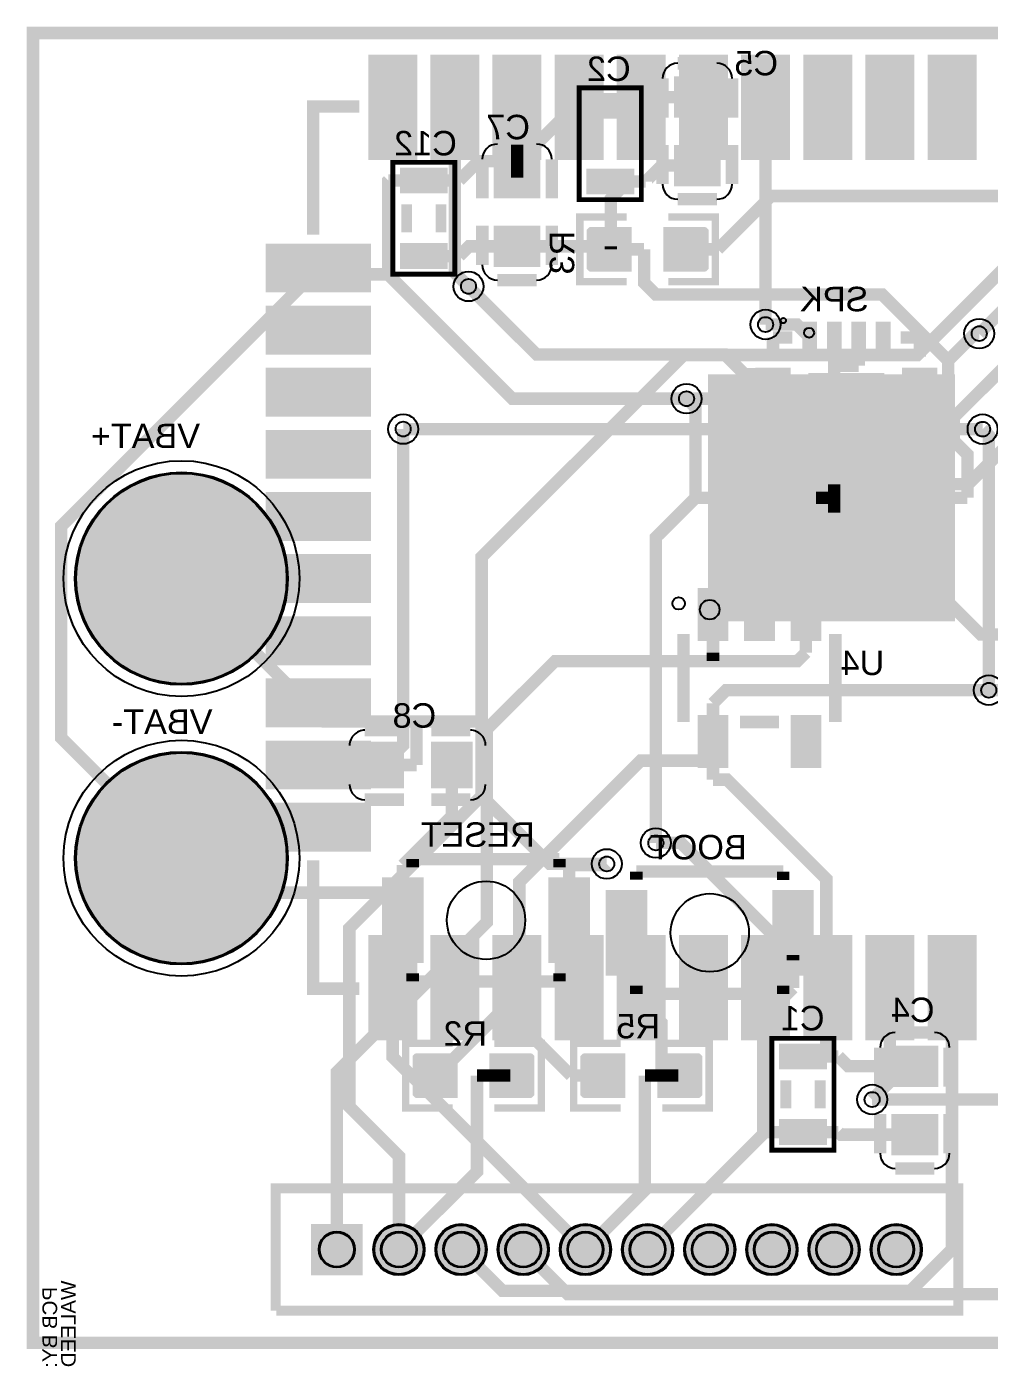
# Model space of a CAD drawing. Header units: millimetres. Extents: x 6.9 to 38.4, y 29.7 to 57.1.
# Drawn here: x 6.87 to 26.54, y 29.75 to 57.13 of the extents above; entities that cross this region are included whole.
import ezdxf

# ---------------------------------------------------------------- set-up
doc = ezdxf.new("R2010")
doc.units = ezdxf.units.MM
for name, color, linetype, true_color in [('BoardOutLine', 7, 'Continuous', 0xff00ff), ('BottomLayer', 7, 'Continuous', 0x0000ff), ('BottomPasteMaskLayer', 7, 'Continuous', 0x800000), ('BottomSilkLayer', 7, 'Continuous', 0x66cc33), ('BottomSolderMaskLayer', 7, 'Continuous', 0xaa00ff), ('Document', 7, 'Continuous', 0xffffff), ('Hole', 7, 'Continuous', 0x222222), ('Multi-Layer', 7, 'Continuous', 0xc0c0c0), ('TopLayer', 7, 'Continuous', 0xff0000), ('TopPasteMaskLayer', 7, 'Continuous', 0x808080), ('TopSilkLayer', 7, 'Continuous', 0xffcc00), ('TopSolderMaskLayer', 7, 'Continuous', 0x800080)]:
    doc.layers.add(name, color=color, linetype=linetype, true_color=true_color)
doc.styles.get("Standard").update_dxf_attribs({"font": 'arial.ttf'})

msp = doc.modelspace()

# ---------------------------------------------------------------- hatches: boundary and pattern name
at = {"layer": 'BottomLayer'}
for points in [[(21.024, 55.291), (21.024, 56.091), (20.124, 56.091), (20.124, 55.291)], [(19.241, 55.26), (19.241, 55.76), (18.352, 55.76), (18.352, 55.26)], [(18.546, 54.509), (18.546, 54.966), (18.346, 54.966), (18.346, 54.509)], [(19.246, 54.509), (19.246, 54.966), (19.046, 54.966), (19.046, 54.509)], [(21.024, 53.891), (21.024, 54.691), (20.124, 54.691), (20.124, 53.891)], [(15.431, 53.736), (15.431, 54.236), (14.542, 54.236), (14.542, 53.736)], [(16.441, 54.44), (16.441, 53.64), (17.341, 53.64), (17.341, 54.44)], [(19.241, 53.714), (19.241, 54.214), (18.352, 54.214), (18.352, 53.714)], [(14.736, 52.985), (14.736, 53.442), (14.536, 53.442), (14.536, 52.985)], [(15.436, 52.985), (15.436, 53.442), (15.236, 53.442), (15.236, 52.985)], [(16.441, 53.04), (16.441, 52.24), (17.341, 52.24), (17.341, 53.04)], [(19.208, 53.01), (19.208, 52.146), (18.402, 52.146), (18.402, 53.01)], [(19.908, 53.01), (19.908, 52.146), (20.715, 52.146), (20.715, 53.01)], [(15.431, 52.19), (15.431, 52.69), (14.542, 52.69), (14.542, 52.19)], [(22.998, 51.077), (22.748, 51.077), (22.748, 50.477), (22.998, 50.477)], [(23.498, 51.077), (23.248, 51.077), (23.248, 50.477), (23.498, 50.477)], [(23.998, 51.077), (23.748, 51.077), (23.748, 50.477), (23.998, 50.477)], [(24.498, 51.077), (24.248, 51.077), (24.248, 50.477), (24.498, 50.477)], [(21.821, 50.15), (21.821, 49.9), (22.421, 49.9), (22.421, 50.15)], [(25.421, 49.9), (25.421, 50.15), (24.821, 50.15), (24.821, 49.9)], [(22.871, 50.027), (22.871, 48.527), (24.371, 48.527), (24.371, 50.027)], [(21.821, 49.65), (21.821, 49.4), (22.421, 49.4), (22.421, 49.65)], [(25.421, 49.4), (25.421, 49.65), (24.821, 49.65), (24.821, 49.4)], [(21.821, 49.15), (21.821, 48.9), (22.421, 48.9), (22.421, 49.15)], [(25.421, 48.9), (25.421, 49.15), (24.821, 49.15), (24.821, 48.9)], [(21.821, 48.65), (21.821, 48.4), (22.421, 48.4), (22.421, 48.65)], [(25.421, 48.4), (25.421, 48.65), (24.821, 48.65), (24.821, 48.4)], [(7.883, 45.847, 1), (12.183, 45.847, 1)], [(22.748, 47.477), (22.998, 47.477), (22.998, 48.077), (22.748, 48.077)], [(23.246, 47.477), (23.496, 47.477), (23.496, 48.077), (23.246, 48.077)], [(23.746, 47.477), (23.996, 47.477), (23.996, 48.077), (23.746, 48.077)], [(24.246, 47.477), (24.496, 47.477), (24.496, 48.077), (24.246, 48.077)], [(21.194, 44.615), (21.194, 45.615), (20.594, 45.615), (20.594, 44.615)], [(22.144, 44.615), (22.144, 45.615), (21.544, 45.615), (21.544, 44.615)], [(23.094, 44.615), (23.094, 45.615), (22.494, 45.615), (22.494, 44.615)], [(21.194, 42.015), (21.194, 43.015), (20.594, 43.015), (20.594, 42.015)], [(23.094, 42.015), (23.094, 43.015), (22.494, 43.015), (22.494, 42.015)], [(14.559, 42.487), (13.759, 42.487), (13.759, 41.587), (14.559, 41.587)], [(15.959, 42.487), (15.159, 42.487), (15.159, 41.587), (15.959, 41.587)], [(7.883, 40.132, 1), (12.183, 40.132, 1)], [(14.957, 39.712), (14.157, 39.712), (14.157, 38.012), (14.957, 38.012)], [(18.357, 39.712), (17.557, 39.712), (17.557, 38.012), (18.357, 38.012)], [(18.729, 37.758), (19.529, 37.758), (19.529, 39.458), (18.729, 39.458)], [(22.129, 37.758), (22.929, 37.758), (22.929, 39.458), (22.129, 39.458)], [(23.178, 35.829), (23.178, 36.329), (22.289, 36.329), (22.289, 35.829)], [(24.569, 36.279), (24.569, 35.479), (25.469, 35.479), (25.469, 36.279)], [(15.652, 36.119), (15.652, 35.255), (14.846, 35.255), (14.846, 36.119)], [(16.352, 36.119), (16.352, 35.255), (17.159, 35.255), (17.159, 36.119)], [(19.081, 35.255), (19.081, 36.119), (18.275, 36.119), (18.275, 35.255)], [(19.781, 35.255), (19.781, 36.119), (20.588, 36.119), (20.588, 35.255)], [(22.483, 35.078), (22.483, 35.535), (22.283, 35.535), (22.283, 35.078)], [(23.183, 35.078), (23.183, 35.535), (22.983, 35.535), (22.983, 35.078)], [(23.178, 34.283), (23.178, 34.783), (22.289, 34.783), (22.289, 34.283)], [(24.569, 34.879), (24.569, 34.079), (25.469, 34.079), (25.469, 34.879)]]:
    msp.add_hatch(color=256, dxfattribs=at).paths.add_polyline_path(points)
at = {"layer": 'BottomPasteMaskLayer'}
for points in [[(21.024, 55.291), (21.024, 56.091), (20.124, 56.091), (20.124, 55.291)], [(19.241, 55.26), (19.241, 55.76), (18.352, 55.76), (18.352, 55.26)], [(18.546, 54.509), (18.546, 54.966), (18.346, 54.966), (18.346, 54.509)], [(19.246, 54.509), (19.246, 54.966), (19.046, 54.966), (19.046, 54.509)], [(21.024, 53.891), (21.024, 54.691), (20.124, 54.691), (20.124, 53.891)], [(15.431, 53.736), (15.431, 54.236), (14.542, 54.236), (14.542, 53.736)], [(16.441, 54.44), (16.441, 53.64), (17.341, 53.64), (17.341, 54.44)], [(19.241, 53.714), (19.241, 54.214), (18.352, 54.214), (18.352, 53.714)], [(14.736, 52.985), (14.736, 53.442), (14.536, 53.442), (14.536, 52.985)], [(15.436, 52.985), (15.436, 53.442), (15.236, 53.442), (15.236, 52.985)], [(16.441, 53.04), (16.441, 52.24), (17.341, 52.24), (17.341, 53.04)], [(18.363, 53.028), (19.163, 53.028), (19.213, 52.978), (19.213, 52.75), (18.843, 52.75), (18.843, 52.42), (19.213, 52.42), (19.213, 52.178), (19.163, 52.128), (18.363, 52.128), (18.313, 52.178), (18.313, 52.978)], [(20.753, 52.128), (19.953, 52.128), (19.903, 52.178), (19.903, 52.406), (20.273, 52.406), (20.273, 52.736), (19.903, 52.736), (19.903, 52.978), (19.953, 53.028), (20.753, 53.028), (20.803, 52.978), (20.803, 52.178)], [(15.431, 52.19), (15.431, 52.69), (14.542, 52.69), (14.542, 52.19)], [(22.998, 51.077), (22.748, 51.077), (22.748, 50.477), (22.998, 50.477)], [(23.498, 51.077), (23.248, 51.077), (23.248, 50.477), (23.498, 50.477)], [(23.998, 51.077), (23.748, 51.077), (23.748, 50.477), (23.998, 50.477)], [(24.498, 51.077), (24.248, 51.077), (24.248, 50.477), (24.498, 50.477)], [(21.821, 50.15), (21.821, 49.9), (22.421, 49.9), (22.421, 50.15)], [(25.421, 49.9), (25.421, 50.15), (24.821, 50.15), (24.821, 49.9)], [(23.021, 49.877), (23.021, 48.677), (24.221, 48.677), (24.221, 49.877)], [(21.821, 49.65), (21.821, 49.4), (22.421, 49.4), (22.421, 49.65)], [(25.421, 49.4), (25.421, 49.65), (24.821, 49.65), (24.821, 49.4)], [(21.821, 49.15), (21.821, 48.9), (22.421, 48.9), (22.421, 49.15)], [(25.421, 48.9), (25.421, 49.15), (24.821, 49.15), (24.821, 48.9)], [(21.821, 48.65), (21.821, 48.4), (22.421, 48.4), (22.421, 48.65)], [(25.421, 48.4), (25.421, 48.65), (24.821, 48.65), (24.821, 48.4)], [(7.883, 45.847, 1), (12.183, 45.847, 1)], [(22.748, 47.477), (22.998, 47.477), (22.998, 48.077), (22.748, 48.077)], [(23.246, 47.477), (23.496, 47.477), (23.496, 48.077), (23.246, 48.077)], [(23.746, 47.477), (23.996, 47.477), (23.996, 48.077), (23.746, 48.077)], [(24.246, 47.477), (24.496, 47.477), (24.496, 48.077), (24.246, 48.077)], [(21.194, 44.615), (21.194, 45.615), (20.594, 45.615), (20.594, 44.615)], [(22.144, 44.615), (22.144, 45.615), (21.544, 45.615), (21.544, 44.615)], [(23.094, 44.615), (23.094, 45.615), (22.494, 45.615), (22.494, 44.615)], [(21.194, 42.015), (21.194, 43.015), (20.594, 43.015), (20.594, 42.015)], [(23.094, 42.015), (23.094, 43.015), (22.494, 43.015), (22.494, 42.015)], [(14.559, 42.487), (13.759, 42.487), (13.759, 41.587), (14.559, 41.587)], [(15.959, 42.487), (15.159, 42.487), (15.159, 41.587), (15.959, 41.587)], [(7.883, 40.132, 1), (12.183, 40.132, 1)], [(14.957, 39.712), (14.157, 39.712), (14.157, 38.012), (14.957, 38.012)], [(18.357, 39.712), (17.557, 39.712), (17.557, 38.012), (18.357, 38.012)], [(18.729, 37.758), (19.529, 37.758), (19.529, 39.458), (18.729, 39.458)], [(22.129, 37.758), (22.929, 37.758), (22.929, 39.458), (22.129, 39.458)], [(23.178, 35.829), (23.178, 36.329), (22.289, 36.329), (22.289, 35.829)], [(24.569, 36.279), (24.569, 35.479), (25.469, 35.479), (25.469, 36.279)], [(14.807, 36.137), (15.607, 36.137), (15.657, 36.087), (15.657, 35.859), (15.287, 35.859), (15.287, 35.529), (15.657, 35.529), (15.657, 35.287), (15.607, 35.237), (14.807, 35.237), (14.757, 35.287), (14.757, 36.087)], [(17.197, 35.237), (16.397, 35.237), (16.347, 35.287), (16.347, 35.515), (16.717, 35.515), (16.717, 35.845), (16.347, 35.845), (16.347, 36.087), (16.397, 36.137), (17.197, 36.137), (17.247, 36.087), (17.247, 35.287)], [(18.236, 36.137), (19.036, 36.137), (19.086, 36.087), (19.086, 35.859), (18.716, 35.859), (18.716, 35.529), (19.086, 35.529), (19.086, 35.287), (19.036, 35.237), (18.236, 35.237), (18.186, 35.287), (18.186, 36.087)], [(20.626, 35.237), (19.826, 35.237), (19.776, 35.287), (19.776, 35.515), (20.146, 35.515), (20.146, 35.845), (19.776, 35.845), (19.776, 36.087), (19.826, 36.137), (20.626, 36.137), (20.676, 36.087), (20.676, 35.287)], [(22.483, 35.078), (22.483, 35.535), (22.283, 35.535), (22.283, 35.078)], [(23.183, 35.078), (23.183, 35.535), (22.983, 35.535), (22.983, 35.078)], [(23.178, 34.283), (23.178, 34.783), (22.289, 34.783), (22.289, 34.283)], [(24.569, 34.879), (24.569, 34.079), (25.469, 34.079), (25.469, 34.879)]]:
    msp.add_hatch(color=256, dxfattribs=at).paths.add_polyline_path(points)
at = {"layer": 'BottomSolderMaskLayer'}
for points in [[(21.053, 55.269), (21.053, 56.114), (20.095, 56.114), (20.095, 55.269)], [(19.285, 55.246), (19.285, 55.774), (18.307, 55.774), (18.307, 55.246)], [(18.557, 54.451), (18.557, 55.023), (18.335, 55.023), (18.335, 54.451)], [(19.257, 54.451), (19.257, 55.023), (19.035, 55.023), (19.035, 54.451)], [(21.053, 53.869), (21.053, 54.714), (20.095, 54.714), (20.095, 53.869)], [(15.475, 53.722), (15.475, 54.25), (14.497, 54.25), (14.497, 53.722)], [(16.412, 54.463), (16.412, 53.618), (17.37, 53.618), (17.37, 54.463)], [(19.285, 53.7), (19.285, 54.228), (18.307, 54.228), (18.307, 53.7)], [(14.747, 52.927), (14.747, 53.499), (14.525, 53.499), (14.525, 52.927)], [(15.447, 52.927), (15.447, 53.499), (15.225, 53.499), (15.225, 52.927)], [(16.412, 53.063), (16.412, 52.218), (17.37, 52.218), (17.37, 53.063)], [(19.233, 53.036), (19.233, 52.121), (18.376, 52.121), (18.376, 53.036)], [(19.883, 53.036), (19.883, 52.121), (20.74, 52.121), (20.74, 53.036)], [(15.475, 52.176), (15.475, 52.704), (14.497, 52.704), (14.497, 52.176)], [(23.023, 51.102), (22.722, 51.102), (22.722, 50.452), (23.023, 50.452)], [(23.523, 51.102), (23.222, 51.102), (23.222, 50.452), (23.523, 50.452)], [(24.023, 51.102), (23.722, 51.102), (23.722, 50.452), (24.023, 50.452)], [(24.523, 51.102), (24.222, 51.102), (24.222, 50.452), (24.523, 50.452)], [(21.76, 50.16), (21.76, 49.889), (22.482, 49.889), (22.482, 50.16)], [(25.482, 49.889), (25.482, 50.16), (24.76, 50.16), (24.76, 49.889)], [(22.846, 50.052), (22.846, 48.502), (24.397, 48.502), (24.397, 50.052)], [(21.76, 49.66), (21.76, 49.389), (22.482, 49.389), (22.482, 49.66)], [(25.482, 49.389), (25.482, 49.66), (24.76, 49.66), (24.76, 49.389)], [(21.76, 49.16), (21.76, 48.889), (22.482, 48.889), (22.482, 49.16)], [(25.482, 48.889), (25.482, 49.16), (24.76, 49.16), (24.76, 48.889)], [(21.76, 48.66), (21.76, 48.389), (22.482, 48.389), (22.482, 48.66)], [(25.482, 48.389), (25.482, 48.66), (24.76, 48.66), (24.76, 48.389)], [(7.858, 45.847, 1), (12.208, 45.847, 1)], [(22.722, 47.452), (23.023, 47.452), (23.023, 48.102), (22.722, 48.102)], [(23.221, 47.452), (23.522, 47.452), (23.522, 48.102), (23.221, 48.102)], [(23.721, 47.452), (24.022, 47.452), (24.022, 48.102), (23.721, 48.102)], [(24.221, 47.452), (24.522, 47.452), (24.522, 48.102), (24.221, 48.102)], [(21.209, 44.573), (21.209, 45.658), (20.579, 45.658), (20.579, 44.573)], [(22.159, 44.573), (22.159, 45.658), (21.529, 45.658), (21.529, 44.573)], [(23.109, 44.573), (23.109, 45.658), (22.479, 45.658), (22.479, 44.573)], [(21.209, 41.973), (21.209, 43.057), (20.579, 43.057), (20.579, 41.973)], [(23.109, 41.973), (23.109, 43.057), (22.479, 43.057), (22.479, 41.973)], [(14.584, 42.512), (13.734, 42.512), (13.734, 41.562), (14.584, 41.562)], [(15.984, 42.512), (15.134, 42.512), (15.134, 41.562), (15.984, 41.562)], [(7.858, 40.132, 1), (12.208, 40.132, 1)], [(14.982, 39.737), (14.132, 39.737), (14.132, 37.987), (14.982, 37.987)], [(18.382, 39.737), (17.532, 39.737), (17.532, 37.987), (18.382, 37.987)], [(18.704, 37.733), (19.554, 37.733), (19.554, 39.483), (18.704, 39.483)], [(22.104, 37.733), (22.954, 37.733), (22.954, 39.483), (22.104, 39.483)], [(15.677, 36.144), (15.677, 35.23), (14.82, 35.23), (14.82, 36.144)], [(16.327, 36.144), (16.327, 35.23), (17.184, 35.23), (17.184, 36.144)], [(19.106, 35.23), (19.106, 36.144), (18.249, 36.144), (18.249, 35.23)], [(19.756, 35.23), (19.756, 36.144), (20.613, 36.144), (20.613, 35.23)], [(23.222, 35.815), (23.222, 36.343), (22.244, 36.343), (22.244, 35.815)], [(24.54, 36.302), (24.54, 35.456), (25.498, 35.456), (25.498, 36.302)], [(22.494, 35.02), (22.494, 35.592), (22.272, 35.592), (22.272, 35.02)], [(23.194, 35.02), (23.194, 35.592), (22.972, 35.592), (22.972, 35.02)], [(23.222, 34.269), (23.222, 34.797), (22.244, 34.797), (22.244, 34.269)], [(24.54, 34.902), (24.54, 34.056), (25.498, 34.056), (25.498, 34.902)], [(12.683, 32.656), (13.733, 32.656), (13.733, 31.606), (12.683, 31.606)], [(13.953, 32.131, 1), (15.003, 32.131, 1)], [(15.223, 32.131, 1), (16.273, 32.131, 1)], [(16.493, 32.131, 1), (17.543, 32.131, 1)], [(17.763, 32.131, 1), (18.813, 32.131, 1)], [(19.033, 32.131, 1), (20.083, 32.131, 1)], [(20.303, 32.131, 1), (21.353, 32.131, 1)], [(21.573, 32.131, 1), (22.623, 32.131, 1)], [(22.843, 32.131, 1), (23.893, 32.131, 1)], [(24.113, 32.131, 1), (25.163, 32.131, 1)]]:
    msp.add_hatch(color=256, dxfattribs=at).paths.add_polyline_path(points)
at = {"layer": 'Multi-Layer'}
for points in [[(12.708, 32.631), (13.708, 32.631), (13.708, 31.631), (12.708, 31.631)], [(13.978, 32.131, 1), (14.978, 32.131, 1)], [(15.248, 32.131, 1), (16.248, 32.131, 1)], [(16.518, 32.131, 1), (17.518, 32.131, 1)], [(17.788, 32.131, 1), (18.788, 32.131, 1)], [(19.058, 32.131, 1), (20.058, 32.131, 1)], [(20.328, 32.131, 1), (21.328, 32.131, 1)], [(21.598, 32.131, 1), (22.598, 32.131, 1)], [(22.868, 32.131, 1), (23.868, 32.131, 1)], [(24.138, 32.131, 1), (25.138, 32.131, 1)]]:
    msp.add_hatch(color=256, dxfattribs=at).paths.add_polyline_path(points)
at = {"layer": 'TopLayer'}
for points in [[(14.824, 54.432), (13.874, 54.432), (13.874, 56.532), (14.824, 56.532)], [(16.094, 54.432), (15.144, 54.432), (15.144, 56.532), (16.094, 56.532)], [(17.364, 54.432), (16.414, 54.432), (16.414, 56.532), (17.364, 56.532)], [(18.634, 54.432), (17.684, 54.432), (17.684, 56.532), (18.634, 56.532)], [(19.904, 54.432), (18.954, 54.432), (18.954, 56.532), (19.904, 56.532)], [(21.174, 54.432), (20.224, 54.432), (20.224, 56.532), (21.174, 56.532)], [(22.444, 54.432), (21.494, 54.432), (21.494, 56.532), (22.444, 56.532)], [(23.714, 54.432), (22.764, 54.432), (22.764, 56.532), (23.714, 56.532)], [(24.984, 54.432), (24.034, 54.432), (24.034, 56.532), (24.984, 56.532)], [(26.254, 54.432), (25.304, 54.432), (25.304, 56.532), (26.254, 56.532)], [(13.879, 51.722), (11.779, 51.722), (11.779, 52.672), (13.879, 52.672)], [(13.879, 50.452), (11.779, 50.452), (11.779, 51.402), (13.879, 51.402)], [(13.879, 49.182), (11.779, 49.182), (11.779, 50.132), (13.879, 50.132)], [(25.816, 49.999), (25.816, 44.999), (20.816, 44.999), (20.816, 49.999)], [(13.879, 47.912), (11.779, 47.912), (11.779, 48.862), (13.879, 48.862)], [(13.879, 46.642), (11.779, 46.642), (11.779, 47.592), (13.879, 47.592)], [(13.879, 45.372), (11.779, 45.372), (11.779, 46.322), (13.879, 46.322)], [(13.879, 44.102), (11.779, 44.102), (11.779, 45.052), (13.879, 45.052)], [(13.879, 42.832), (11.779, 42.832), (11.779, 43.782), (13.879, 43.782)], [(13.879, 41.562), (11.779, 41.562), (11.779, 42.512), (13.879, 42.512)], [(13.879, 40.292), (11.779, 40.292), (11.779, 41.242), (13.879, 41.242)], [(14.824, 36.432), (13.874, 36.432), (13.874, 38.532), (14.824, 38.532)], [(16.094, 36.432), (15.144, 36.432), (15.144, 38.532), (16.094, 38.532)], [(17.364, 36.432), (16.414, 36.432), (16.414, 38.532), (17.364, 38.532)], [(18.634, 36.432), (17.684, 36.432), (17.684, 38.532), (18.634, 38.532)], [(19.904, 36.432), (18.954, 36.432), (18.954, 38.532), (19.904, 38.532)], [(21.174, 36.432), (20.224, 36.432), (20.224, 38.532), (21.174, 38.532)], [(22.444, 36.432), (21.494, 36.432), (21.494, 38.532), (22.444, 38.532)], [(23.714, 36.432), (22.764, 36.432), (22.764, 38.532), (23.714, 38.532)], [(24.984, 36.432), (24.034, 36.432), (24.034, 38.532), (24.984, 38.532)], [(26.254, 36.432), (25.304, 36.432), (25.304, 38.532), (26.254, 38.532)]]:
    msp.add_hatch(color=256, dxfattribs=at).paths.add_polyline_path(points)
at = {"layer": 'TopPasteMaskLayer'}
for points in [[(14.824, 54.432), (13.874, 54.432), (13.874, 56.532), (14.824, 56.532)], [(16.094, 54.432), (15.144, 54.432), (15.144, 56.532), (16.094, 56.532)], [(17.364, 54.432), (16.414, 54.432), (16.414, 56.532), (17.364, 56.532)], [(18.634, 54.432), (17.684, 54.432), (17.684, 56.532), (18.634, 56.532)], [(19.904, 54.432), (18.954, 54.432), (18.954, 56.532), (19.904, 56.532)], [(21.174, 54.432), (20.224, 54.432), (20.224, 56.532), (21.174, 56.532)], [(22.444, 54.432), (21.494, 54.432), (21.494, 56.532), (22.444, 56.532)], [(23.714, 54.432), (22.764, 54.432), (22.764, 56.532), (23.714, 56.532)], [(24.984, 54.432), (24.034, 54.432), (24.034, 56.532), (24.984, 56.532)], [(26.254, 54.432), (25.304, 54.432), (25.304, 56.532), (26.254, 56.532)], [(13.879, 51.722), (11.779, 51.722), (11.779, 52.672), (13.879, 52.672)], [(13.879, 50.452), (11.779, 50.452), (11.779, 51.402), (13.879, 51.402)], [(13.879, 49.182), (11.779, 49.182), (11.779, 50.132), (13.879, 50.132)], [(25.816, 49.999), (25.816, 44.999), (20.816, 44.999), (20.816, 49.999)], [(13.879, 47.912), (11.779, 47.912), (11.779, 48.862), (13.879, 48.862)], [(13.879, 46.642), (11.779, 46.642), (11.779, 47.592), (13.879, 47.592)], [(13.879, 45.372), (11.779, 45.372), (11.779, 46.322), (13.879, 46.322)], [(13.879, 44.102), (11.779, 44.102), (11.779, 45.052), (13.879, 45.052)], [(13.879, 42.832), (11.779, 42.832), (11.779, 43.782), (13.879, 43.782)], [(13.879, 41.562), (11.779, 41.562), (11.779, 42.512), (13.879, 42.512)], [(13.879, 40.292), (11.779, 40.292), (11.779, 41.242), (13.879, 41.242)], [(14.824, 36.432), (13.874, 36.432), (13.874, 38.532), (14.824, 38.532)], [(16.094, 36.432), (15.144, 36.432), (15.144, 38.532), (16.094, 38.532)], [(17.364, 36.432), (16.414, 36.432), (16.414, 38.532), (17.364, 38.532)], [(18.634, 36.432), (17.684, 36.432), (17.684, 38.532), (18.634, 38.532)], [(19.904, 36.432), (18.954, 36.432), (18.954, 38.532), (19.904, 38.532)], [(21.174, 36.432), (20.224, 36.432), (20.224, 38.532), (21.174, 38.532)], [(22.444, 36.432), (21.494, 36.432), (21.494, 38.532), (22.444, 38.532)], [(23.714, 36.432), (22.764, 36.432), (22.764, 38.532), (23.714, 38.532)], [(24.984, 36.432), (24.034, 36.432), (24.034, 38.532), (24.984, 38.532)], [(26.254, 36.432), (25.304, 36.432), (25.304, 38.532), (26.254, 38.532)]]:
    msp.add_hatch(color=256, dxfattribs=at).paths.add_polyline_path(points)
at = {"layer": 'TopSolderMaskLayer'}
for points in [[(14.85, 54.406), (13.849, 54.406), (13.849, 56.557), (14.85, 56.557)], [(16.12, 54.406), (15.119, 54.406), (15.119, 56.557), (16.12, 56.557)], [(17.39, 54.406), (16.389, 54.406), (16.389, 56.557), (17.39, 56.557)], [(18.66, 54.406), (17.659, 54.406), (17.659, 56.557), (18.66, 56.557)], [(19.93, 54.406), (18.929, 54.406), (18.929, 56.557), (19.93, 56.557)], [(21.2, 54.406), (20.199, 54.406), (20.199, 56.557), (21.2, 56.557)], [(22.47, 54.406), (21.469, 54.406), (21.469, 56.557), (22.47, 56.557)], [(23.74, 54.406), (22.739, 54.406), (22.739, 56.557), (23.74, 56.557)], [(25.01, 54.406), (24.009, 54.406), (24.009, 56.557), (25.01, 56.557)], [(26.28, 54.406), (25.279, 54.406), (25.279, 56.557), (26.28, 56.557)], [(13.904, 51.697), (11.754, 51.697), (11.754, 52.697), (13.904, 52.697)], [(13.904, 50.427), (11.754, 50.427), (11.754, 51.427), (13.904, 51.427)], [(13.904, 49.157), (11.754, 49.157), (11.754, 50.157), (13.904, 50.157)], [(25.841, 50.024), (25.841, 44.974), (20.791, 44.974), (20.791, 50.024)], [(13.904, 47.887), (11.754, 47.887), (11.754, 48.887), (13.904, 48.887)], [(13.904, 46.617), (11.754, 46.617), (11.754, 47.617), (13.904, 47.617)], [(13.905, 45.347), (11.754, 45.347), (11.754, 46.347), (13.905, 46.347)], [(13.905, 44.077), (11.754, 44.077), (11.754, 45.077), (13.905, 45.077)], [(13.905, 42.807), (11.754, 42.807), (11.754, 43.807), (13.905, 43.807)], [(13.905, 41.537), (11.754, 41.537), (11.754, 42.537), (13.905, 42.537)], [(13.905, 40.267), (11.754, 40.267), (11.754, 41.267), (13.905, 41.267)], [(14.85, 36.407), (13.849, 36.407), (13.849, 38.558), (14.85, 38.558)], [(16.12, 36.407), (15.119, 36.407), (15.119, 38.558), (16.12, 38.558)], [(17.39, 36.407), (16.389, 36.407), (16.389, 38.558), (17.39, 38.558)], [(18.66, 36.407), (17.659, 36.407), (17.659, 38.558), (18.66, 38.558)], [(19.93, 36.407), (18.929, 36.407), (18.929, 38.558), (19.93, 38.558)], [(21.2, 36.407), (20.199, 36.407), (20.199, 38.558), (21.2, 38.558)], [(22.47, 36.407), (21.469, 36.407), (21.469, 38.558), (22.47, 38.558)], [(23.74, 36.407), (22.739, 36.407), (22.739, 38.558), (23.74, 38.558)], [(25.01, 36.407), (24.009, 36.407), (24.009, 38.558), (25.01, 38.558)], [(26.28, 36.407), (25.279, 36.407), (25.279, 38.558), (26.28, 38.558)], [(12.683, 32.656), (13.733, 32.656), (13.733, 31.606), (12.683, 31.606)], [(13.953, 32.131, 1), (15.003, 32.131, 1)], [(15.223, 32.131, 1), (16.273, 32.131, 1)], [(16.493, 32.131, 1), (17.543, 32.131, 1)], [(17.763, 32.131, 1), (18.813, 32.131, 1)], [(19.033, 32.131, 1), (20.083, 32.131, 1)], [(20.303, 32.131, 1), (21.353, 32.131, 1)], [(21.573, 32.131, 1), (22.623, 32.131, 1)], [(22.843, 32.131, 1), (23.893, 32.131, 1)], [(24.113, 32.131, 1), (25.163, 32.131, 1)]]:
    msp.add_hatch(color=256, dxfattribs=at).paths.add_polyline_path(points)

# ---------------------------------------------------------------- linework, layer by layer
at = {"layer": 'BoardOutLine', "const_width": 0.254}
msp.add_lwpolyline([(7, 57), (31.999, 57), (31.999, 30.226), (7, 30.226), (7, 57)], close=True, dxfattribs=at)
at = {"layer": 'BottomLayer', "const_width": 0.254}
for points in [[(18.072, 55.51), (17.282, 54.719), (16.891, 54.719)], [(18.796, 55.51), (18.072, 55.51)], [(19.158, 55.51), (18.796, 55.51)], [(19.158, 55.51), (19.52, 55.51)], [(19.52, 55.51), (19.701, 55.691), (20.574, 55.691)], [(16.891, 54.38), (16.891, 54.719)], [(16.891, 54.38), (16.103, 54.38), (15.71, 53.986)], [(16.891, 54.04), (16.891, 54.38)], [(19.845, 54.291), (19.52, 53.966), (19.52, 53.964)], [(20.21, 54.291), (19.845, 54.291)], [(20.21, 54.291), (20.574, 54.291)], [(14.255, 52.066), (14.255, 53.979), (14.262, 53.986)], [(14.986, 53.986), (14.262, 53.986)], [(15.348, 53.986), (14.986, 53.986)], [(15.348, 53.986), (15.71, 53.986)], [(18.796, 53.964), (19.158, 53.964)], [(19.158, 53.964), (18.805, 53.611), (18.805, 52.64)], [(19.158, 53.964), (19.52, 53.964)], [(20.994, 52.578), (22.084, 53.668), (28.319, 53.668)], [(16.891, 52.64), (15.91, 52.64), (15.71, 52.44)], [(17.256, 52.64), (16.891, 52.64)], [(17.256, 52.64), (17.62, 52.64)], [(18.805, 52.64), (17.62, 52.64)], [(18.805, 52.64), (18.805, 52.578)], [(18.805, 52.578), (19.487, 52.578)], [(19.487, 52.578), (19.487, 51.896), (19.728, 51.655), (24.353, 51.655), (25.702, 50.306)], [(20.311, 52.578), (20.994, 52.578)], [(14.986, 52.44), (15.71, 52.44)], [(14.255, 52.066), (12.722, 52.066), (7.576, 46.92), (7.576, 42.589), (10.033, 40.132)], [(20.354, 49.525), (16.796, 49.525), (14.255, 52.066)], [(15.899, 51.82), (17.29, 50.429), (21.138, 50.429), (21.542, 50.025)], [(22.873, 50.777), (22.608, 51.041), (21.969, 51.041)], [(25.702, 50.306), (26.25, 50.854), (26.334, 50.854)], [(23.373, 50.198), (23.373, 50.777)], [(23.873, 50.777), (23.873, 50.198)], [(24.371, 47.777), (26.107, 47.777), (28.956, 50.626), (28.956, 50.673)], [(25.702, 50.306), (25.702, 49.027)], [(22.121, 50.025), (21.542, 50.025)], [(23.873, 50.198), (23.373, 50.198)], [(23.373, 49.525), (23.373, 50.198)], [(22.121, 49.525), (20.354, 49.525)], [(22.121, 49.525), (23.373, 49.525)], [(23.373, 49.525), (23.373, 49.525), (23.621, 49.277)], [(23.371, 47.777), (23.371, 49.027), (23.621, 49.277)], [(21.542, 49.025), (21.421, 48.904), (14.564, 48.904)], [(22.121, 49.025), (21.542, 49.025)], [(25.121, 49.025), (25.7, 49.025)], [(25.702, 49.027), (25.7, 49.025)], [(26.404, 48.902), (25.827, 48.902), (25.702, 49.027)], [(23.371, 47.487), (23.371, 47.777)], [(23.871, 47.777), (23.871, 47.198)], [(23.371, 47.487), (23.371, 47.198)], [(21.844, 45.895), (23.147, 47.198), (23.371, 47.198)], [(23.871, 47.198), (26.365, 44.704), (29.083, 44.704)], [(21.844, 45.115), (21.844, 45.895)], [(14.838, 42.925), (12.955, 42.925), (10.033, 45.847)], [(20.894, 45.115), (20.894, 44.336)], [(22.794, 45.115), (22.794, 44.336)], [(20.894, 44.16), (20.894, 44.336)], [(22.794, 44.336), (22.618, 44.16), (20.894, 44.16)], [(16.274, 42.768), (17.667, 44.16), (20.894, 44.16)], [(20.894, 43.294), (21.165, 43.565), (26.53, 43.565)], [(20.894, 42.515), (20.894, 43.294)], [(14.838, 42.925), (14.838, 42.037)], [(16.274, 42.768), (16.117, 42.925), (14.838, 42.925)], [(13.208, 32.131), (13.208, 35.76), (16.274, 38.826), (16.274, 42.768)], [(20.894, 42.515), (20.894, 42.126)], [(20.894, 42.126), (19.417, 42.126), (16.937, 39.646), (16.937, 37.375), (16.622, 37.06)], [(20.894, 42.126), (20.894, 41.736)], [(14.159, 42.037), (14.838, 42.037)], [(15.559, 42.037), (15.559, 40.993), (14.557, 39.991)], [(23.095, 36.079), (23.21, 36.194), (23.21, 39.709), (21.183, 41.736), (20.894, 41.736)], [(22.529, 38.153), (20.239, 40.443), (19.727, 40.443)], [(14.557, 39.427), (10.738, 39.427), (10.033, 40.132)], [(14.557, 39.427), (14.557, 39.991)], [(18.724, 40.014), (18.701, 39.991), (17.957, 39.991)], [(17.957, 38.862), (17.957, 39.991)], [(14.557, 38.862), (14.557, 39.427)], [(19.129, 38.608), (19.129, 37.479)], [(22.529, 38.608), (22.529, 38.153)], [(22.529, 38.044), (22.529, 38.153)], [(22.529, 38.044), (22.529, 37.479)], [(19.843, 35.687), (19.843, 36.765), (19.129, 37.479)], [(21.921, 34.533), (21.921, 36.871), (22.529, 37.479)], [(16.622, 37.06), (15.249, 35.687)], [(17.995, 35.687), (16.622, 37.06)], [(22.733, 36.079), (23.095, 36.079)], [(23.095, 36.079), (23.457, 36.079)], [(25.019, 35.879), (23.657, 35.879), (23.457, 36.079)], [(14.478, 32.131), (16.073, 33.726), (16.073, 35.687)], [(16.414, 35.687), (16.073, 35.687)], [(16.414, 35.687), (16.755, 35.687)], [(18.678, 35.687), (17.995, 35.687)], [(18.288, 32.131), (19.502, 33.345), (19.502, 35.687)], [(19.843, 35.687), (19.502, 35.687)], [(20.184, 35.687), (19.843, 35.687)], [(28.577, 34.293), (27.672, 35.198), (24.146, 35.198)], [(19.558, 32.131), (21.921, 34.494), (21.921, 34.533)], [(21.921, 34.533), (22.733, 34.533)], [(22.733, 34.533), (23.457, 34.533)], [(25.019, 34.479), (23.511, 34.479), (23.457, 34.533)], [(17.018, 32.131), (17.932, 31.217), (27.049, 31.217)]]:
    msp.add_lwpolyline(points, dxfattribs=at)
at = {"layer": 'BottomLayer'}
for centre in [(10.033, 45.847), (10.033, 40.132)]:
    msp.add_circle(centre, 2.15, dxfattribs=at)
at = {"layer": 'BottomPasteMaskLayer'}
for centre in [(10.033, 45.847), (10.033, 40.132)]:
    msp.add_circle(centre, 2.15, dxfattribs=at)
at = {"layer": 'BottomSilkLayer'}
for points, const_width in [([(20.974, 56.381), (20.174, 56.381)], 0.254), ([(19.864, 55.271), (19.864, 56.071)], 0.254), ([(21.284, 55.271), (21.284, 56.071)], 0.254), ([(17.291, 54.73), (16.491, 54.73)], 0.254), ([(19.864, 54.711), (19.864, 53.911)], 0.254), ([(21.284, 54.711), (21.284, 53.911)], 0.254), ([(16.181, 53.62), (16.181, 54.42)], 0.254), ([(17.601, 53.62), (17.601, 54.42)], 0.254), ([(20.174, 53.601), (20.974, 53.601)], 0.254), ([(16.181, 53.06), (16.181, 52.26)], 0.254), ([(17.601, 53.06), (17.601, 52.26)], 0.254), ([(19.132, 53.239), (18.173, 53.239), (18.173, 51.918), (19.132, 51.918)], 0.152), ([(19.984, 53.239), (20.943, 53.239), (20.943, 51.918), (19.984, 51.918)], 0.152), ([(16.491, 51.95), (17.291, 51.95)], 0.254), ([(22.121, 50.381), (22.121, 50.777)], 0.254), ([(22.121, 50.777), (22.517, 50.777)], 0.254), ([(24.729, 50.777), (25.121, 50.777)], 0.254), ([(25.121, 50.777), (25.121, 50.381)], 0.254), ([(22.121, 47.777), (22.121, 48.169)], 0.254), ([(25.121, 48.169), (25.121, 47.777)], 0.254), ([(22.121, 47.777), (22.517, 47.777)], 0.254), ([(24.727, 47.777), (25.121, 47.777)], 0.254), ([(20.294, 42.915), (20.294, 44.715)], 0.254), ([(23.394, 42.915), (23.394, 44.715)], 0.254), ([(21.444, 42.915), (22.244, 42.915)], 0.254), ([(14.579, 42.747), (13.779, 42.747)], 0.254), ([(15.139, 42.747), (15.939, 42.747)], 0.254), ([(13.469, 42.437), (13.469, 41.637)], 0.254), ([(16.249, 41.637), (16.249, 42.437)], 0.254), ([(14.579, 41.327), (13.779, 41.327)], 0.254), ([(15.139, 41.328), (15.939, 41.328)], 0.254), ([(17.757, 40.112), (14.757, 40.112)], 0.254), ([(17.757, 40.112), (14.757, 40.112)], 0.254), ([(14.757, 40.112), (14.757, 39.943)], 0.254), ([(17.757, 39.943), (17.757, 40.112)], 0.254), ([(19.329, 39.858), (22.329, 39.858)], 0.254), ([(22.329, 39.858), (19.329, 39.858)], 0.254), ([(19.329, 39.858), (19.329, 39.695)], 0.254), ([(22.329, 39.689), (22.329, 39.858)], 0.254), ([(14.757, 37.781), (14.757, 37.612)], 0.254), ([(17.757, 37.612), (17.757, 37.775)], 0.254), ([(17.757, 37.612), (14.757, 37.612)], 0.254), ([(14.757, 37.612), (17.757, 37.612)], 0.254), ([(19.329, 37.527), (19.329, 37.358)], 0.254), ([(22.329, 37.358), (22.329, 37.527)], 0.254), ([(19.329, 37.358), (22.329, 37.358)], 0.254), ([(19.329, 37.358), (22.329, 37.358)], 0.254), ([(25.419, 36.569), (24.619, 36.569)], 0.254), ([(15.576, 36.348), (14.617, 36.348), (14.617, 35.026), (15.576, 35.026)], 0.152), ([(16.428, 36.348), (17.387, 36.348), (17.387, 35.026), (16.428, 35.026)], 0.152), ([(19.005, 35.026), (18.046, 35.026), (18.046, 36.348), (19.005, 36.348)], 0.152), ([(19.857, 35.026), (20.816, 35.026), (20.816, 36.348), (19.857, 36.348)], 0.152), ([(24.309, 35.459), (24.309, 36.259)], 0.254), ([(25.729, 35.459), (25.729, 36.259)], 0.254), ([(24.309, 34.899), (24.309, 34.099)], 0.254), ([(25.729, 34.899), (25.729, 34.099)], 0.254), ([(24.619, 33.789), (25.419, 33.789)], 0.254)]:
    msp.add_lwpolyline(points, dxfattribs=dict(at, const_width=const_width))
at = {"layer": 'BottomSilkLayer', "const_width": 0.1}
for points in [[(19.431, 53.594), (19.431, 55.88), (18.161, 55.88), (18.161, 53.594), (19.431, 53.594)], [(15.621, 52.07), (15.621, 54.356), (14.351, 54.356), (14.351, 52.07), (15.621, 52.07)], [(23.368, 34.163), (23.368, 36.449), (22.098, 36.449), (22.098, 34.163), (23.368, 34.163)]]:
    msp.add_lwpolyline(points, close=True, dxfattribs=at)
at = {"layer": 'BottomSilkLayer'}
for centre, radius in [((22.332, 51.122), 0.0544), ((10.033, 45.847), 2.41), ((20.193, 45.339), 0.127), ((10.033, 40.132), 2.41), ((16.257, 38.862), 0.8), ((20.829, 38.608), 0.8)]:
    msp.add_circle(centre, radius, dxfattribs=at)
for centre, start, end in [((20.174, 56.071), 90, 180), ((20.974, 56.071), 0, 90), ((16.491, 54.42), 90, 179.9953), ((17.291, 54.42), 0.0047, 90), ((20.174, 53.911), 180.0047, 270), ((20.974, 53.911), 270, 359.9953), ((16.491, 52.26), 180, 270), ((17.291, 52.26), 270, 360), ((13.779, 42.437), 90, 180.0047), ((15.939, 42.437), 359.9906, 90), ((13.779, 41.637), 180, 270), ((15.939, 41.637), 270, 0), ((24.619, 36.259), 90, 179.9953), ((25.419, 36.259), 0.0047, 90), ((24.619, 34.099), 180, 270), ((25.419, 34.099), 270, 360)]:
    msp.add_arc(centre, 0.31, start, end, dxfattribs=at)
at = {"layer": 'BottomSolderMaskLayer'}
for centre, radius in [((10.033, 45.847), 2.175), ((10.033, 40.132), 2.175), ((14.478, 32.131), 0.525), ((15.748, 32.131), 0.525), ((17.018, 32.131), 0.525), ((18.288, 32.131), 0.525), ((19.558, 32.131), 0.525), ((20.828, 32.131), 0.525), ((22.098, 32.131), 0.525), ((23.368, 32.131), 0.525), ((24.638, 32.131), 0.525), ((13.208, 32.131), 0.368), ((14.478, 32.131), 0.368), ((15.748, 32.131), 0.368), ((17.018, 32.131), 0.368), ((18.288, 32.131), 0.368), ((19.558, 32.131), 0.368), ((20.828, 32.131), 0.368), ((22.098, 32.131), 0.368), ((23.368, 32.131), 0.368), ((24.638, 32.131), 0.368)]:
    msp.add_circle(centre, radius, dxfattribs=at)
at = {"layer": 'Document'}
for centre, radius in [((22.859, 50.872), 0.1), ((20.828, 45.212), 0.2)]:
    msp.add_circle(centre, radius, dxfattribs=at)
at = {"layer": 'Hole'}
for centre in [(15.899, 51.82), (21.969, 51.041), (26.334, 50.854), (20.354, 49.525), (14.564, 48.904), (26.404, 48.902), (26.53, 43.565), (19.727, 40.443), (18.724, 40.014), (24.146, 35.198)]:
    msp.add_circle(centre, 0.153, dxfattribs=at)
at = {"layer": 'Multi-Layer'}
for centre, radius in [((15.899, 51.82), 0.305), ((21.969, 51.041), 0.305), ((26.334, 50.854), 0.305), ((20.354, 49.525), 0.305), ((14.564, 48.904), 0.305), ((26.404, 48.902), 0.305), ((26.53, 43.565), 0.305), ((19.727, 40.443), 0.305), ((18.724, 40.014), 0.305), ((24.146, 35.198), 0.305), ((14.478, 32.131), 0.5), ((15.748, 32.131), 0.5), ((17.018, 32.131), 0.5), ((18.288, 32.131), 0.5), ((19.558, 32.131), 0.5), ((20.828, 32.131), 0.5), ((22.098, 32.131), 0.5), ((23.368, 32.131), 0.5), ((24.638, 32.131), 0.5), ((13.208, 32.131), 0.35), ((14.478, 32.131), 0.35), ((15.748, 32.131), 0.35), ((17.018, 32.131), 0.35), ((18.288, 32.131), 0.35), ((19.558, 32.131), 0.35), ((20.828, 32.131), 0.35), ((22.098, 32.131), 0.35), ((23.368, 32.131), 0.35), ((24.638, 32.131), 0.35)]:
    msp.add_circle(centre, radius, dxfattribs=at)
at = {"layer": 'TopLayer', "const_width": 0.254}
for points in [[(15.619, 55.482), (15.619, 52.1), (15.899, 51.82)], [(21.969, 55.482), (21.969, 51.041)], [(29.589, 55.482), (29.589, 54.109), (26.334, 50.854)], [(30.859, 54.153), (30.826, 54.153), (25.818, 49.145), (25.818, 48.659), (26.095, 48.382), (26.095, 47.499)], [(28.319, 53.668), (25.069, 50.418), (20.299, 50.418), (16.167, 46.286), (16.167, 41.406), (16.167, 41.406)], [(20.537, 47.499), (20.537, 49.342), (20.354, 49.525)], [(14.159, 42.037), (14.564, 42.442), (14.564, 48.904)], [(26.404, 48.902), (26.53, 48.776), (26.53, 43.565)], [(19.727, 40.443), (19.727, 46.69), (20.537, 47.499)], [(23.002, 47.499), (20.537, 47.499)], [(23.002, 47.499), (23.316, 47.499)], [(23.316, 47.499), (26.095, 47.499)], [(31.119, 33.8), (31.615, 34.296), (31.615, 38.771), (26.821, 43.565), (26.53, 43.565)], [(12.829, 42.037), (14.159, 42.037)], [(16.167, 41.406), (13.464, 38.702), (13.464, 35.052), (14.478, 34.038), (14.478, 32.131)], [(16.167, 41.406), (17.559, 40.014), (18.724, 40.014)], [(14.349, 37.482), (14.349, 36.07), (18.288, 32.131)], [(25.779, 37.482), (25.779, 32.138), (24.928, 31.286), (16.593, 31.286), (15.748, 32.131)], [(24.509, 37.482), (24.509, 35.561), (24.146, 35.198)]]:
    msp.add_lwpolyline(points, dxfattribs=at)
at = {"layer": 'TopSilkLayer'}
for points, const_width in [([(13.668, 55.499), (12.723, 55.499), (12.723, 52.878)], 0.254), ([(12.723, 40.086), (12.723, 37.465), (13.668, 37.465)], 0.254), ([(11.969, 30.881), (25.908, 30.881), (25.908, 33.381), (11.958, 33.381), (11.958, 30.881)], 0.203)]:
    msp.add_lwpolyline(points, dxfattribs=dict(at, const_width=const_width))
at = {"layer": 'TopSolderMaskLayer'}
for centre, radius in [((14.478, 32.131), 0.525), ((15.748, 32.131), 0.525), ((17.018, 32.131), 0.525), ((18.288, 32.131), 0.525), ((19.558, 32.131), 0.525), ((20.828, 32.131), 0.525), ((22.098, 32.131), 0.525), ((23.368, 32.131), 0.525), ((24.638, 32.131), 0.525), ((13.208, 32.131), 0.368), ((14.478, 32.131), 0.368), ((15.748, 32.131), 0.368), ((17.018, 32.131), 0.368), ((18.288, 32.131), 0.368), ((19.558, 32.131), 0.368), ((20.828, 32.131), 0.368), ((22.098, 32.131), 0.368), ((23.368, 32.131), 0.368), ((24.638, 32.131), 0.368)]:
    msp.add_circle(centre, radius, dxfattribs=at)

# ---------------------------------------------------------------- texts
at = {"layer": 'BottomSilkLayer', "text_generation_flag": 2}
for s, p in [('C2', (19.214, 56.019)), ('C5', (22.225, 56.134)), ('C7', (17.156, 54.828)), ('C12', (15.662, 54.498)), ('SPK', (24.073, 51.312)), ('VBAT+', (10.414, 48.514)), ('U4', (24.395, 43.875)), ('C8', (15.24, 42.799)), ('VBAT-', (10.668, 42.672)), ('RESET', (17.252, 40.364)), ('BOOT', (21.583, 40.107)), ('C4', (25.422, 36.782)), ('C1', (23.175, 36.612)), ('R2', (16.28, 36.297)), ('R5', (19.812, 36.449))]:
    msp.add_text(s, height=0.5, dxfattribs=at).set_placement(p)
for s, height, p in [('R3', 0.5, (18.059, 52.958)), ('WALEED', 0.3, (7.874, 31.496)), ('PCB BY:', 0.3, (7.493, 31.369))]:
    msp.add_text(s, height=height, rotation=90, dxfattribs=at).set_placement(p)

doc.saveas('drawing.dxf')
